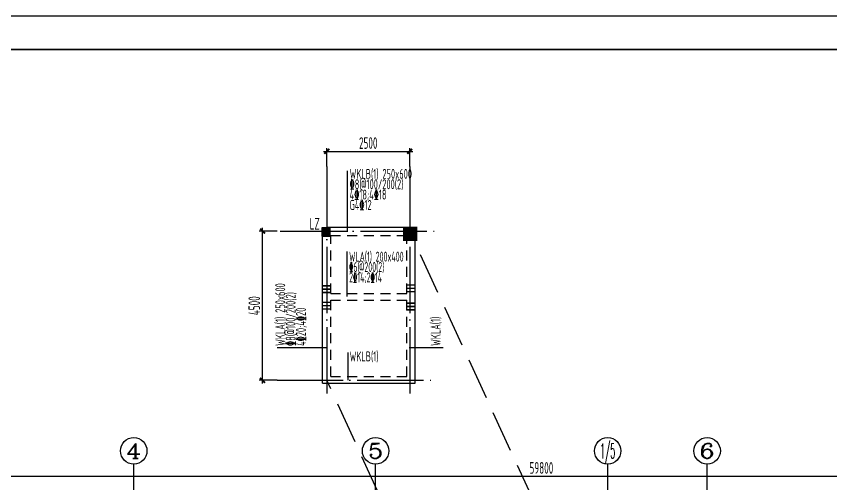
# Model space of a CAD drawing. Extents: x -472319 to -112444, y -516749 to -5704.
# Drawn here: x -195091 to -170491, y -291302 to -277179 of the extents above; entities that cross this region are included whole.
import ezdxf
from ezdxf.enums import TextEntityAlignment as Align

# ---------------------------------------------------------------- set-up
doc = ezdxf.new("R2010")
doc.units = 0
doc.header["$LTSCALE"] = 100
doc.header["$MEASUREMENT"] = 0
for name, pattern in [('3', [5, 3, -2]), ('CENTER', [2, 1.25, -0.25, 0.25, -0.25]), ('DASH', [0.35, 0.25, -0.1]), ('DOTE', [2.42, 2, -0.2, 0.02, -0.2])]:
    doc.linetypes.add(name, pattern=pattern)
for name, color, linetype in [('1306', 94, 'Continuous'), ('1307', 7, 'Continuous'), ('AXIS', 3, 'Continuous'), ('AXIS_TEXT', 7, 'Continuous'), ('COLUMN', 9, 'Continuous'), ('DOTE', 1, 'CENTER'), ('FRAME', 3, 'Continuous'), ('S_BEAM', 4, 'Continuous'), ('S_BEAMDASH', 134, '3'), ('S_BEAMDIMMASS', 2, 'Continuous'), ('S_BEAMDIMMASSVER', 2, 'Continuous'), ('S_CL', 2, 'Continuous'), ('S_SUBBEAMHOOP', 1, 'Continuous'), ('填充', 8, 'Continuous')]:
    doc.layers.add(name, color=color, linetype=linetype)
doc.styles.add('_TCH_AXIS', font='COMPLEX', dxfattribs={"bigfont": 'GBCBIG'})
doc.styles.add('COMPLEX', font='COMPLEX')
doc.styles.add('HZ', font='tssdeng.shx', dxfattribs={"width": 0.6, "height": 350, "bigfont": 'a.shx'})
doc.styles.get("Standard").update_dxf_attribs({"font": 'tssdeng.shx', "width": 0.6, "bigfont": 'a.shx'})
doc.dimstyles.new('DIMN', dxfattribs={"dimtxt": 350, "dimasz": 150, "dimexe": 100, "dimexo": 100, "dimgap": 75, "dimtad": 1, "dimdec": 0, "dimzin": 0, "dimdsep": 46, "dimtxsty": 'HZ', "dimblk": 'ARCHTICK', "dimcen": 0.09, "dimdle": 100, "dimclrd": 3, "dimclre": 3, "dimclrt": 7, "dimazin": 2, "dimtfac": 1, "dimtdec": 0, "dimtmove": 2, "dimatfit": 3, "dimldrblk": 'ARCHTICK', "dimfxl": 1, "dimtolj": 1, "dimtzin": 0, "dimarcsym": 0})

# ---------------------------------------------------------------- blocks, each defined once
blk = doc.blocks.new('_ArchTick')
at = {"color": 0, "linetype": 'ByBlock', "const_width": 0.4}
blk.add_lwpolyline([(-0.5, -0.5), (0.5, 0.5)], dxfattribs=at)
blk = doc.blocks.new('*D1484')
at = {"layer": 'AXIS', "color": 3, "lineweight": -2, "transparency": 16777216}
for p, q in [((-209149, -293513), (-209149, -290946)), ((-149349, -293513), (-149349, -290946)), ((-209249, -291046), (-149249, -291046))]:
    blk.add_line(p, q, dxfattribs=at)
at = {"layer": 'Defpoints', "color": 0, "transparency": 16777216}
for p in [(-149349, -291046), (-209149, -293613), (-149349, -293613)]:
    blk.add_point(p, dxfattribs=at)
at = {"layer": 'AXIS', "color": 3, "lineweight": -2, "transparency": 16777216, "xscale": 150, "yscale": 150, "zscale": 150, "rotation": 180}
blk.add_blockref('_ArchTick', (-209149, -291046), dxfattribs=at)
at = {"layer": 'AXIS', "color": 3, "lineweight": -2, "transparency": 16777216, "xscale": 150, "yscale": 150, "zscale": 150}
blk.add_blockref('_ArchTick', (-149349, -291046), dxfattribs=at)
at = {"layer": 'AXIS', "color": 7, "transparency": 16777216, "insert": (-179249, -290796), "char_height": 350, "attachment_point": 5, "style": 'HZ'}
blk.add_mtext('\\A1;59800', dxfattribs=at)
blk = doc.blocks.new('_AXISO')
blk.add_circle((0, 0), 0.5)
at = {"layer": 'AXIS_TEXT', "style": 'COMPLEX', "width": 1.041667}
blk.add_attdef('A', text='', height=0.56, dxfattribs=at).set_placement((-0.25, -0.28), (0.25, -0.28), align=Align.FIT)
blk = doc.blocks.new('A$C20674F94')
at = {"layer": 'FRAME'}
for p, q in [((84100, 59400), (0, 59400)), ((83100, 58400), (2500, 58400))]:
    blk.add_line(p, q, dxfattribs=at)
at = {"layer": 'FRAME', "const_width": 50}
blk.add_lwpolyline([(2500, 58400), (83100, 58400), (83100, 1000), (2500, 1000), (2500, 58400)], dxfattribs=at)
blk = doc.blocks.new('*D1685')
at = {"layer": '1306', "color": 3, "lineweight": -2, "transparency": 16777216}
for p, q in [((-187661, -288255), (-187661, -283555)), ((-187225, -283655), (-187761, -283655)), ((-187225, -288155), (-187761, -288155))]:
    blk.add_line(p, q, dxfattribs=at)
at = {"layer": 'Defpoints', "color": 0, "transparency": 16777216}
for p in [(-187661, -283655), (-187125, -283655), (-187125, -288155)]:
    blk.add_point(p, dxfattribs=at)
at = {"layer": '1306', "color": 3, "lineweight": -2, "transparency": 16777216, "xscale": 150, "yscale": 150, "zscale": 150}
for p, rotation in [((-187661, -283655), 90), ((-187661, -288155), 270)]:
    blk.add_blockref('_ArchTick', p, dxfattribs=dict(at, rotation=rotation))
at = {"layer": '1306', "color": 7, "transparency": 16777216, "insert": (-187911, -285905), "char_height": 350, "attachment_point": 5, "rotation": 90, "style": 'HZ'}
blk.add_mtext('\\A1;4500', dxfattribs=at)
blk = doc.blocks.new('*D1688')
at = {"layer": '1306', "color": 3, "lineweight": -2, "transparency": 16777216}
for p, q in [((-185723, -281710), (-185723, -281150)), ((-183223, -281710), (-183223, -281150)), ((-185823, -281250), (-183123, -281250))]:
    blk.add_line(p, q, dxfattribs=at)
at = {"layer": 'Defpoints', "color": 0, "transparency": 16777216}
for p in [(-183223, -281250), (-185723, -281810), (-183223, -281810)]:
    blk.add_point(p, dxfattribs=at)
at = {"layer": '1306', "color": 3, "lineweight": -2, "transparency": 16777216, "xscale": 150, "yscale": 150, "zscale": 150, "rotation": 180}
blk.add_blockref('_ArchTick', (-185723, -281250), dxfattribs=at)
at = {"layer": '1306', "color": 3, "lineweight": -2, "transparency": 16777216, "xscale": 150, "yscale": 150, "zscale": 150}
blk.add_blockref('_ArchTick', (-183223, -281250), dxfattribs=at)
at = {"layer": '1306', "color": 7, "transparency": 16777216, "insert": (-184473, -281000), "char_height": 350, "attachment_point": 5, "style": 'HZ'}
blk.add_mtext('\\A1;2500', dxfattribs=at)

msp = doc.modelspace()

# ---------------------------------------------------------------- hatches: boundary and pattern name
at = {"layer": 'COLUMN'}
h = msp.add_hatch(dxfattribs=at)
h.set_pattern_fill('ANSI31', color=0)
h.set_pattern_definition([(45, (-236860.50257, -98017), (-0.08838834765, 0.08838834765), [])])
h.paths.add_polyline_path([(-185873.003, -283805), (-185623.003, -283805), (-185623.003, -283555), (-185873.003, -283555)])
at = {"layer": 'S_CL'}
h = msp.add_hatch(dxfattribs=at)
h.set_pattern_fill('ANSI31', color=256)
h.set_pattern_definition([(45, (208106.50008, 334625.4994), (-0.088388347648, 0.088388347648), [])])
h.paths.add_polyline_path([(-183005.5, -283937.501), (-183005.5, -283537.501), (-183405.5, -283537.501), (-183405.5, -283937.501)])

# ---------------------------------------------------------------- linework, layer by layer
at = {"color": 253, "linetype": 'DASH', "ltscale": 50}
for p, q in [((-177249.329, -296632.39), (-183223.001, -283655)), ((-179749.329, -301132.391), (-185723.001, -288155.001))]:
    msp.add_line(p, q, dxfattribs=at)
at = {"layer": 'AXIS'}
for p, q in [((-191549.329, -293612.742), (-191549.329, -290681.947)), ((-184249.329, -293612.742), (-184249.329, -290681.947)), ((-177249.329, -293612.742), (-177249.329, -290681.947)), ((-174249.329, -293612.742), (-174249.329, -290681.947))]:
    msp.add_line(p, q, dxfattribs=at)
at = {"layer": 'COLUMN', "color": 0}
msp.add_lwpolyline([(-185873.003, -283805), (-185623.003, -283805), (-185623.003, -283555), (-185873.003, -283555)], close=True, dxfattribs=at)
at = {"layer": 'DOTE', "linetype": 'DOTE', "ltscale": 10}
for p, q in [((-185723.001, -281709.5), (-185723.001, -288749.5)), ((-183223.001, -281709.5), (-183223.001, -288749.5)), ((-187125.001, -283655), (-182398.501, -283655)), ((-187225.001, -288155.001), (-182398.501, -288155.001))]:
    msp.add_line(p, q, dxfattribs=at)
at = {"layer": 'S_BEAM'}
for p, q in [((-185705.5, -283537.501), (-183405.5, -283537.501)), ((-185855.5, -288237.502), (-185855.5, -283787.501)), ((-183055.5, -288237.502), (-183055.5, -283937.501)), ((-185855.5, -288237.502), (-183055.5, -288237.502))]:
    msp.add_line(p, q, dxfattribs=at)
at = {"layer": 'S_BEAMDASH'}
for p, q in [((-185605.5, -283787.501), (-183405.5, -283787.501)), ((-185605.5, -288037.502), (-185605.5, -283787.501)), ((-183305.5, -288037.502), (-183305.5, -283937.501)), ((-185605.5, -285537.501), (-183305.5, -285537.501)), ((-185605.5, -285737.501), (-183305.5, -285737.501)), ((-185605.5, -288037.502), (-183305.5, -288037.502))]:
    msp.add_line(p, q, dxfattribs=at)
at = {"layer": 'S_BEAMDIMMASS'}
for p, q in [((-185096, -283680), (-185096, -281836.25)), ((-185112, -285631.5), (-185112, -284271.75)), ((-185084, -287320.5), (-185084, -288155.001))]:
    msp.add_line(p, q, dxfattribs=at)
at = {"layer": 'S_BEAMDIMMASSVER'}
for p, q in [((-185713.794, -287178.5), (-187220.044, -287178.5)), ((-182213.294, -287178.5), (-183235.544, -287178.5))]:
    msp.add_line(p, q, dxfattribs=at)
at = {"layer": 'S_CL', "const_width": 35}
msp.add_lwpolyline([(-183005.5, -283937.501), (-183005.5, -283537.501), (-183405.5, -283537.501), (-183405.5, -283937.501)], close=True, dxfattribs=at)
at = {"layer": 'S_SUBBEAMHOOP', "const_width": 44.9}
for points in [[(-185873.001, -285305), (-185623.001, -285305)], [(-183323.001, -285280), (-183073.001, -285280)], [(-183323.001, -285380), (-183073.001, -285380)], [(-185873.001, -285405), (-185623.001, -285405)], [(-185873.001, -285505), (-185623.001, -285505)], [(-183323.001, -285480), (-183073.001, -285480)], [(-185873.001, -285805), (-185623.001, -285805)], [(-183323.001, -285830), (-183073.001, -285830)], [(-185873.001, -285905), (-185623.001, -285905)], [(-185873.001, -286005), (-185623.001, -286005)], [(-183323.001, -285930), (-183073.001, -285930)], [(-183323.001, -286030), (-183073.001, -286030)]]:
    msp.add_lwpolyline(points, dxfattribs=at)

# ---------------------------------------------------------------- block references
at = {"layer": 'AXIS'}
ref = msp.add_blockref('_AXISO', (-191549.329, -290281.947), dxfattribs=dict(at, xscale=800, yscale=800, zscale=800))
ref.add_attrib('A', '4', dxfattribs={"layer": 'AXIS_TEXT', "height": 452.548, "style": '_TCH_AXIS', "width": 1.3125}).set_placement((-191775.603, -290508.221), (-191323.055, -290508.221), align=Align.FIT)
ref = msp.add_blockref('_AXISO', (-184249.329, -290281.947), dxfattribs=dict(at, xscale=800, yscale=800, zscale=800))
ref.add_attrib('A', '5', dxfattribs={"layer": 'AXIS_TEXT', "height": 452.548, "style": '_TCH_AXIS', "width": 1.5}).set_placement((-184475.603, -290508.221), (-184023.055, -290508.221), align=Align.FIT)
ref = msp.add_blockref('_AXISO', (-177249.329, -290281.947), dxfattribs=dict(at, xscale=800, yscale=800, zscale=800))
ref.add_attrib('A', '1/5', dxfattribs={"layer": 'AXIS_TEXT', "height": 452.5483, "style": '_TCH_AXIS', "width": 0.411765}).set_placement((-177475.603, -290508.221), (-177023.055, -290508.221), align=Align.FIT)
ref = msp.add_blockref('_AXISO', (-174249.329, -290281.947), dxfattribs=dict(at, xscale=800, yscale=800, zscale=800))
ref.add_attrib('A', '6', dxfattribs={"layer": 'AXIS_TEXT', "height": 452.548, "style": '_TCH_AXIS', "width": 1.5}).set_placement((-174475.603, -290508.221), (-174023.055, -290508.221), align=Align.FIT)
at = {"layer": '填充'}
msp.add_blockref('A$C20674F94', (-218450.5, -336578.5), dxfattribs=at)

# ---------------------------------------------------------------- texts
at = {"layer": '1307', "width": 0.6}
msp.add_text('LZ', height=350, dxfattribs=at).set_placement((-186238.331, -283609.9))
at = {"layer": 'S_BEAMDIMMASS'}
for s, width, p in [('WKLB(1) 250x600', 0.6, (-185034.75, -282078.75)), ('\x848@100/200(2)', 0.6, (-185034.75, -282391.25)), ('4\x8418;4\x8418', 0.6, (-185034.75, -282703.75)), ('G4\x8412', 0.6, (-185034.75, -283016.25)), ('WLA(1) 200x400', 0.5, (-185050.75, -284575.25)), ('\x846@200(2)', 0.5, (-185050.75, -284887.75)), ('2\x8414;2\x8414', 0.5, (-185050.75, -285200.25)), ('WKLB(1) ', 0.6, (-185034.75, -287583.75))]:
    msp.add_text(s, height=300, dxfattribs=dict(at, width=width)).set_placement(p)
at = {"layer": 'S_BEAMDIMMASSVER', "width": 0.6}
for s, p in [('WKLA(1) 250x600', (-186977.544, -287117.25)), ('\x848@100/200(2)', (-186665.044, -287117.25)), ('4\x8420;4\x8420', (-186352.544, -287117.25)), ('WKLA(1) ', (-182291.044, -287117.25))]:
    msp.add_text(s, height=300, rotation=90, dxfattribs=at).set_placement(p)

# ---------------------------------------------------------------- dimensions: what is measured, and where the dimension line sits
at = {"layer": '1306', "color": 7}
dim = msp.add_linear_dim(base=(-183223.001, -281250), p1=(-185723.001, -281809.5), p2=(-183223.001, -281809.5), dimstyle='DIMN', override={"dimfxl": 100}, dxfattribs=at)
dim.commit()
dim.dimension.update_dxf_attribs({"geometry": '*D1688', "text_midpoint": (-184473.001, -281000)})
dim = msp.add_linear_dim(base=(-187660.501, -283655), p1=(-187125.001, -288155.001), p2=(-187125.001, -283655), angle=90, dimstyle='DIMN', override={"dimfxl": 100}, dxfattribs=at)
dim.commit()
dim.dimension.update_dxf_attribs({"geometry": '*D1685', "text_midpoint": (-187910.501, -285905)})
at = {"layer": 'AXIS'}
dim = msp.add_aligned_dim(p1=(-209149.329, -293612.742), p2=(-149349.329, -293612.742), distance=2566.5, dimstyle='DIMN', dxfattribs=at)
dim.commit()
dim.dimension.update_dxf_attribs({"geometry": '*D1484', "text_midpoint": (-179249.329, -290796.242)})

doc.saveas('drawing.dxf')
